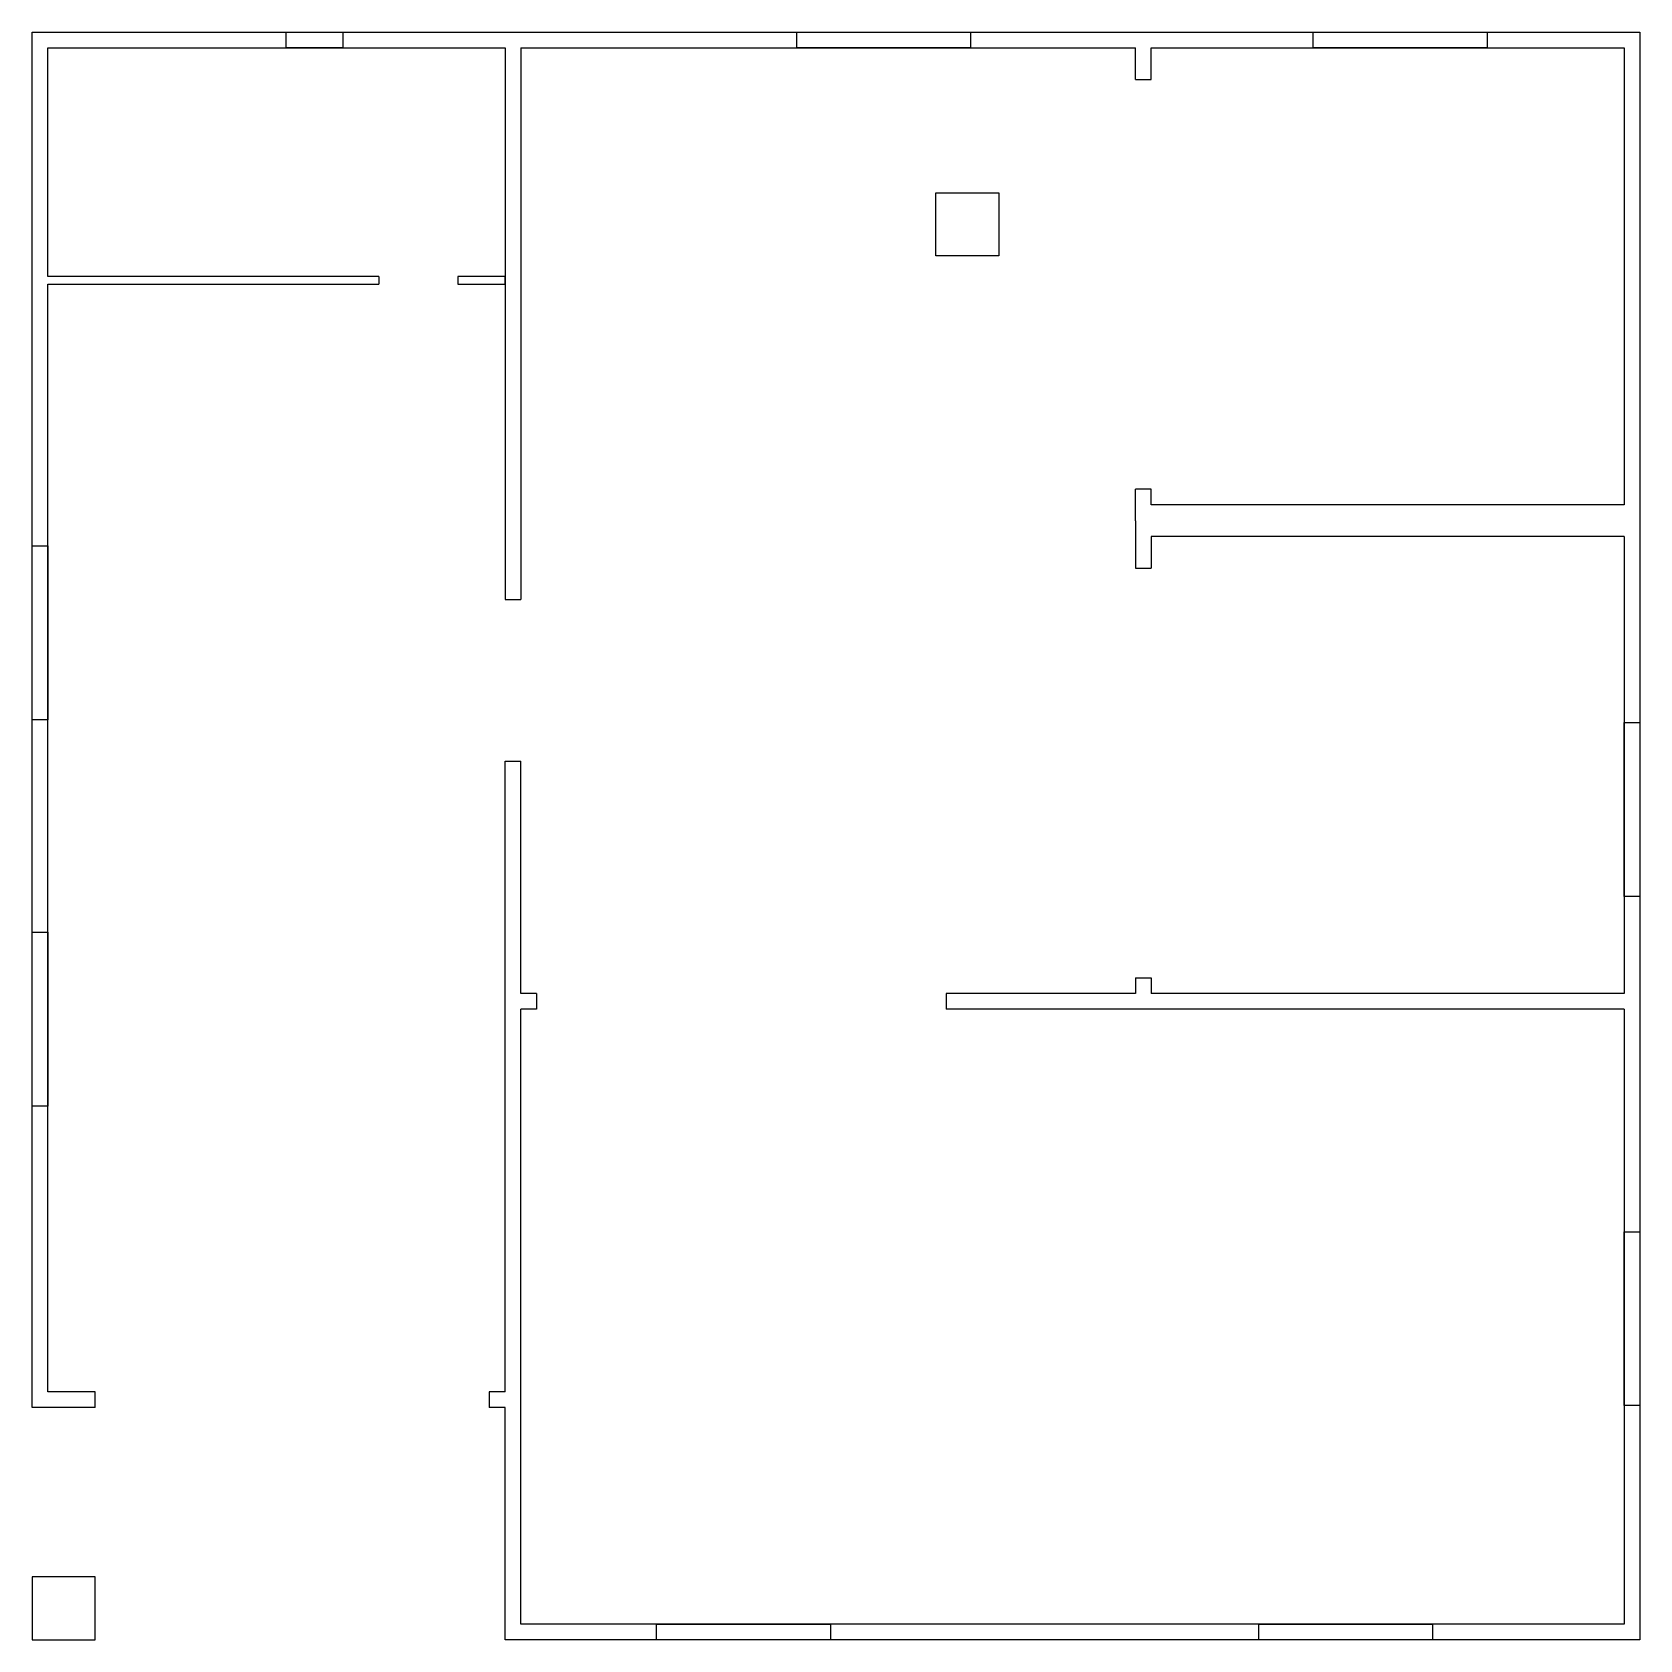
# Model space of a CAD drawing. Header units: inches. Extents: x 1735 to 2959, y 783 to 2007.
import ezdxf

# ---------------------------------------------------------------- set-up
doc = ezdxf.new("R2010")
doc.units = ezdxf.units.IN

msp = doc.modelspace()

# ---------------------------------------------------------------- linework, layer by layer
for p, q in [((2575.4, 1970.7), (2587.4, 1970.7)), ((2587.4, 1658.7), (2575.4, 1658.7)), ((2575.4, 1598.7), (2587.4, 1598.7)), ((2095.4, 1574.7), (2107.4, 1574.7)), ((2095.4, 1451.6), (2107.4, 1451.6)), ((2575.4, 1286.7), (2587.4, 1286.7)), ((2119.4, 1274.7), (2119.4, 1262.7)), ((2431.4, 1274.7), (2431.4, 1262.7))]:
    msp.add_line(p, q)
for points in [[(1783.4, 959.6), (1735.4, 959.6), (1735.4, 2006.7), (2959.4, 2006.7), (2959.4, 782.7), (2095.4, 782.7), (2095.4, 914.7), (2095.4, 959.6), (2083.4, 959.6)], [(1747.4, 1994.7), (2095.4, 1994.7)], [(1747.4, 1820.7), (1747.4, 1994.7)], [(2095.4, 1994.7), (2095.4, 1574.7)], [(2107.4, 1994.7), (2107.4, 1574.7)], [(2107.4, 1994.7), (2575.4, 1994.7)], [(2575.4, 1970.7), (2575.4, 1994.7)], [(2587.4, 1970.7), (2587.4, 1994.7)], [(2587.4, 1994.7), (2947.4, 1994.7), (2947.4, 1646.7)], [(2423.5, 1884.4), (2471.5, 1884.4), (2471.5, 1836.4), (2423.5, 1836.4), (2423.5, 1884.4)], [(1999.4, 1820.7), (1747.4, 1820.7)], [(1747.4, 1814.7), (1999.4, 1814.7)], [(1783.4, 971.6), (1747.4, 971.6), (1747.4, 1814.7)], [(1999.4, 1820.7), (1999.4, 1814.7)], [(2059.4, 1820.7), (2059.4, 1814.7)], [(2059.4, 1814.7), (2095.4, 1814.7), (2095.4, 1820.7), (2059.4, 1820.7)], [(2575.4, 1634.7), (2575.4, 1658.7)], [(2947.4, 1646.7), (2587.4, 1646.7), (2587.4, 1658.7)], [(2575.4, 1634.7), (2575.4, 1598.7)], [(2947.4, 1622.7), (2587.4, 1622.7), (2587.4, 1598.7)], [(2947.4, 1622.7), (2947.4, 1274.7)], [(2095.4, 971.6), (2095.4, 1451.6)], [(2107.4, 1274.7), (2107.4, 1451.6)], [(2575.4, 1286.7), (2575.4, 1274.7)], [(2587.4, 1286.7), (2587.4, 1274.7)], [(2119.4, 1274.7), (2107.4, 1274.7)], [(2575.4, 1274.7), (2431.4, 1274.7)], [(2947.4, 1274.7), (2587.4, 1274.7)], [(2107.4, 971.6), (2107.4, 1262.7)], [(2947.4, 1262.7), (2947.4, 794.7), (2107.4, 794.7), (2107.4, 914.7), (2107.4, 971.6)], [(2119.4, 1262.7), (2107.4, 1262.7)], [(2947.4, 1262.7), (2431.4, 1262.7)], [(1783.4, 959.6), (1783.4, 971.6)], [(2083.4, 971.6), (2083.4, 959.6)], [(2095.4, 971.6), (2083.4, 971.6)], [(1735.4, 782.7), (1783.4, 782.7), (1783.4, 830.7), (1735.4, 830.7), (1735.4, 782.7)]]:
    msp.add_lwpolyline(points)
for points in [[(1928.9, 2006.7), (1971.9, 2006.7), (1971.9, 1994.7), (1928.9, 1994.7)], [(2317.6, 2006.7), (2449.9, 2006.7), (2449.9, 1994.7), (2317.6, 1994.7)], [(2710.7, 2006.7), (2843.1, 2006.7), (2843.1, 1994.7), (2710.7, 1994.7)], [(1735.4, 1483.1), (1735.4, 1615.5), (1747.4, 1615.5), (1747.4, 1483.1)], [(2947.4, 1348.7), (2947.4, 1481), (2959.4, 1481), (2959.4, 1348.7)], [(1735.4, 1189), (1735.4, 1321.4), (1747.4, 1321.4), (1747.4, 1189)], [(2947.4, 961), (2947.4, 1093.4), (2959.4, 1093.4), (2959.4, 961)], [(2210.7, 794.7), (2343.1, 794.7), (2343.1, 782.7), (2210.7, 782.7)], [(2669.2, 794.7), (2801.5, 794.7), (2801.5, 782.7), (2669.2, 782.7)]]:
    msp.add_lwpolyline(points, close=True)

doc.saveas('drawing.dxf')
